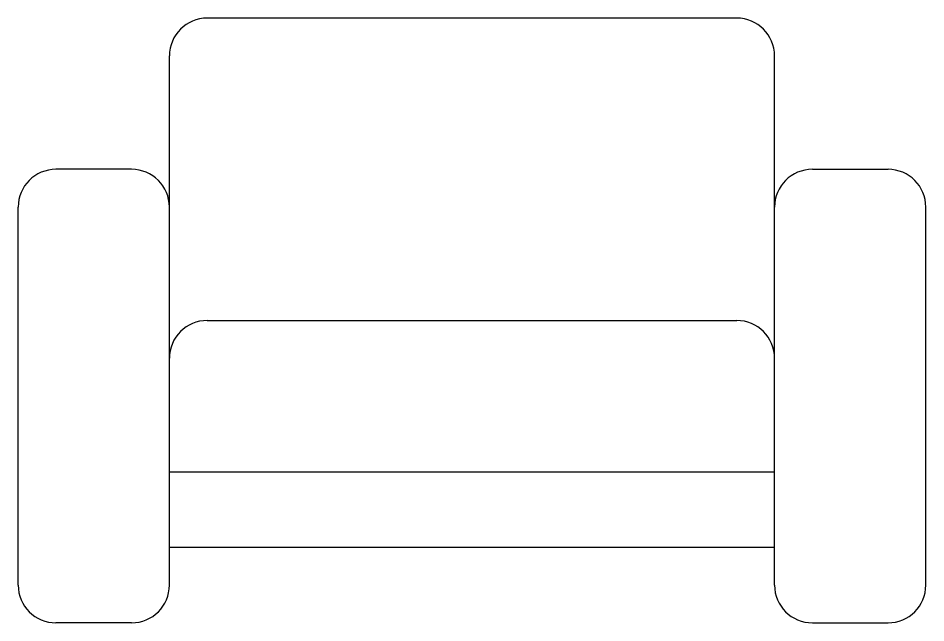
# Model space of a CAD drawing. Header units: inches. Extents: x 11 to 53.5, y 7.4 to 32.2.
# Drawn here: x 16.45 to 17.65, y 10.164 to 10.964 of the extents above; entities that cross this region are included whole.
import ezdxf

# ---------------------------------------------------------------- set-up
doc = ezdxf.new("R2010")
doc.units = ezdxf.units.IN
doc.header["$MEASUREMENT"] = 0
doc.layers.add('1', color=1, linetype='Continuous')
doc.layers.add('4', color=4, linetype='Continuous')

msp = doc.modelspace()

# ---------------------------------------------------------------- linework, layer by layer
at = {"layer": '1'}
for p, q in [((17.4003, 10.9641), (16.7003, 10.9641)), ((16.6503, 10.2141), (16.6503, 10.9141)), ((17.4503, 10.2141), (17.4503, 10.9141)), ((16.6003, 10.7641), (16.5003, 10.7641)), ((17.5003, 10.7641), (17.6003, 10.7641)), ((16.4503, 10.2141), (16.4503, 10.7141)), ((17.6503, 10.2141), (17.6503, 10.7141)), ((16.6503, 10.3641), (17.4503, 10.3641)), ((16.6503, 10.2641), (17.4503, 10.2641)), ((16.6003, 10.1641), (16.5003, 10.1641)), ((17.5003, 10.1641), (17.6003, 10.1641))]:
    msp.add_line(p, q, dxfattribs=at)
for centre, start, end in [((16.7003, 10.9141), 90, 180), ((17.4003, 10.9141), 0, 90), ((16.5003, 10.7141), 90, 180), ((16.6003, 10.7141), 0, 90), ((17.5003, 10.7141), 90, 180), ((17.6003, 10.7141), 0, 90), ((16.5003, 10.2141), 180, 270), ((16.6003, 10.2141), 270, 0), ((17.5003, 10.2141), 180, 270), ((17.6003, 10.2141), 270, 0)]:
    msp.add_arc(centre, 0.05, start, end, dxfattribs=at)
at = {"layer": '4'}
msp.add_line((16.7003, 10.5641), (17.4003, 10.5641), dxfattribs=at)
for centre, start, end in [((16.7003, 10.5141), 90, 180), ((17.4003, 10.5141), 0, 90)]:
    msp.add_arc(centre, 0.05, start, end, dxfattribs=at)

doc.saveas('drawing.dxf')
